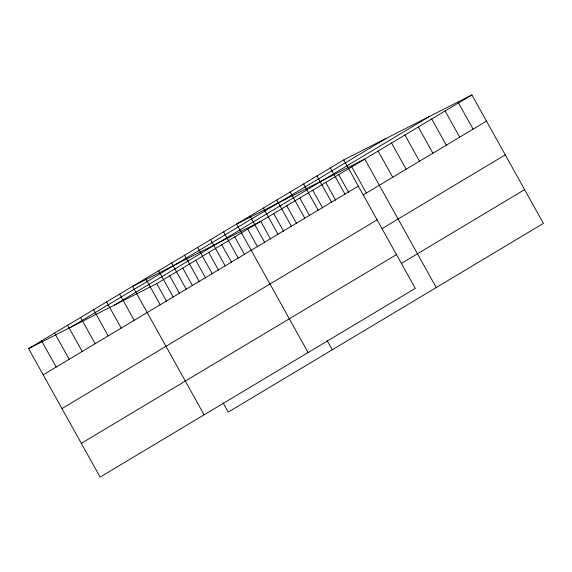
<?xml version="1.0" encoding="UTF-8"?>
<svg xmlns="http://www.w3.org/2000/svg" width="572" height="572" viewBox="0 0 572 572"><rect width="100%" height="100%" fill="white"/><g stroke="black" fill="none" stroke-linecap="round" stroke-linejoin="round"><path stroke-width="0.86" d="M343.758 159.91L415.265 288.374L100.107 477.091L28.6 348.62L343.758 159.91L471.893 94.909L543.4 223.38L228.242 412.09L223.123 402.888M70.885 327.17L386.043 138.46M114.45 305.069L429.608 116.359M28.6 348.62L156.735 283.626L471.893 94.909M43.186 374.832L358.344 186.114M363.27 194.902L486.486 121.121M61.969 408.572L377.127 219.862M382.053 228.643L505.262 154.869M81.324 443.343L396.482 254.633M401.401 263.413L524.617 189.632M458.501 102.931L473.087 129.143M445.109 110.954L459.695 137.158M431.71 118.969L446.303 145.181M418.318 126.991L432.904 153.203M404.926 135.013L419.512 161.225M391.527 143.036L406.12 169.24M378.135 151.051L392.721 177.263M436.243 287.544L364.743 159.073L236.601 224.067L308.108 352.538M351.744 166.86L366.33 193.064M338.738 174.639L348.605 192.371M330.366 167.925L344.952 194.137M325.74 182.425L335.607 200.157M316.967 175.947L331.56 202.159M312.741 190.211L322.608 207.943M303.575 183.97L318.161 210.174M299.742 197.998L309.609 215.723M290.183 191.985L304.769 218.197M286.736 205.777L296.611 223.509M276.784 200.007L291.377 226.219M273.738 213.563L283.605 231.295M263.392 208.029L277.978 234.241M270.606 239.075L260.739 221.35L132.604 286.343L204.104 414.814M327.12 340.612L332.246 349.821M250 216.052L264.586 242.256M247.74 229.129L257.607 246.861M234.742 236.915L244.609 254.647M223.602 231.853L238.195 258.065M221.736 244.702L231.61 262.434M210.603 239.639L225.189 265.844M208.737 252.488L218.604 270.213M197.605 247.426L212.191 273.63M195.738 260.267L205.605 277.999M184.606 255.205L199.192 281.417M182.74 268.053L192.607 285.785M171.6 262.991L186.193 289.203M169.734 275.84L179.608 293.572M158.601 270.778L173.187 296.982M156.735 283.626L166.602 301.351M145.603 278.557L160.189 304.769M119.605 294.13L134.191 320.334M106.599 301.916L121.192 328.121M93.601 309.695L108.187 335.907M80.602 317.481L95.188 343.693M67.603 325.268L82.189 351.473M54.597 333.047L69.191 359.259M41.599 340.833L56.192 367.045"/></g></svg>
